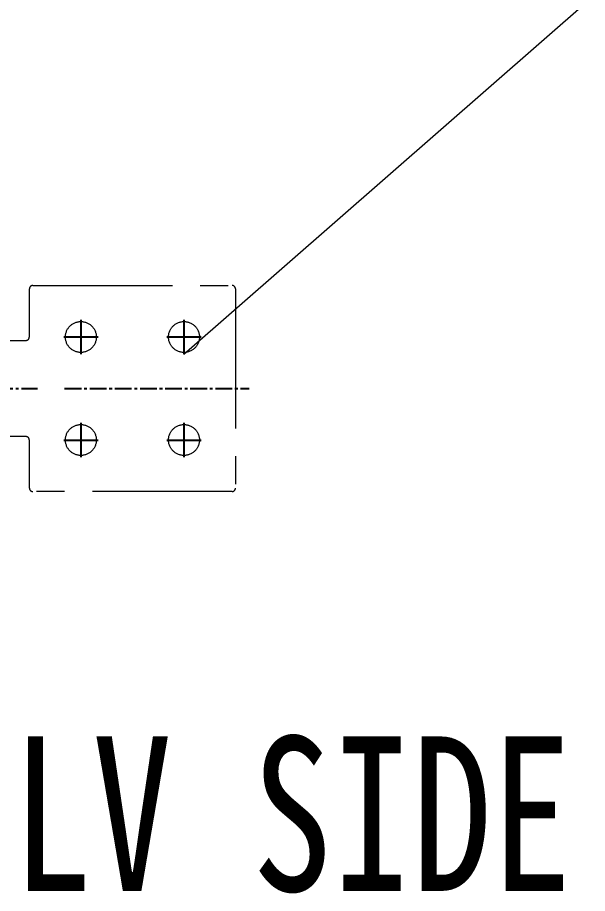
# Model space of a CAD drawing. Header units: millimetres. Extents: x 36873 to 51119, y -3533 to 6541.
# Drawn here: x 42580 to 42911, y 3956 to 4466 of the extents above; entities that cross this region are included whole.
import ezdxf

# ---------------------------------------------------------------- set-up
doc = ezdxf.new("R2010")
doc.units = ezdxf.units.MM
doc.header["$LTSCALE"] = 13
doc.linetypes.add('CENTER2', pattern=[1.125, 0.75, -0.125, 0.125, -0.125])
doc.linetypes.add('PTHANTOM2', pattern=[1.25, 0.625, -0.125, 0.125, -0.125, 0.125, -0.125])
doc.layers.add('2-0.13', color=3, linetype='Continuous', lineweight=13)
doc.layers.add('标注、文本', color=3, linetype='Continuous', lineweight=25)
doc.layers.add('ASHADE', color=6, linetype='Continuous')
doc.layers.add('细实线', color=2, linetype='Continuous')
doc.styles.add('11', font='')
doc.styles.get('11').set_extended_font_data('FangSong_GB2312')

msp = doc.modelspace()

# ---------------------------------------------------------------- linework, layer by layer
at = {"layer": '2-0.13'}
msp.add_line((42676.434, 4270.006), (43238.898, 4762.545), dxfattribs=at)
at = {"layer": 'ASHADE', "color": 130, "lineweight": -3}
for p, q in [((42616.434, 4290.006), (42616.434, 4270.006)), ((42676.434, 4290.006), (42676.434, 4270.006)), ((42606.434, 4280.006), (42626.434, 4280.006)), ((42666.434, 4280.006), (42686.434, 4280.006)), ((42616.434, 4230.006), (42616.434, 4210.006)), ((42676.434, 4230.006), (42676.434, 4210.006)), ((42606.434, 4220.006), (42626.434, 4220.006)), ((42666.434, 4220.006), (42686.434, 4220.006))]:
    msp.add_line(p, q, dxfattribs=at)
at = {"layer": '标注、文本', "color": 6, "linetype": 'PTHANTOM2', "lineweight": 0, "ltscale": 10}
msp.add_lwpolyline([(42586.434, 4220.006, 0.4142136), (42584.434, 4222.006), (42573.434, 4222.006), (42573.434, 4278.006), (42584.434, 4278.006, 0.4142136), (42586.434, 4280.006), (42586.434, 4308.006, -0.4142136), (42588.434, 4310.006), (42704.434, 4310.006, -0.4142136), (42706.434, 4308.006), (42706.434, 4192.006, -0.4142136), (42704.434, 4190.006), (42588.434, 4190.006, -0.4142136), (42586.434, 4192.006), (42586.434, 4220.006)], format="xyb", dxfattribs=at)
for centre in [(42616.434, 4280.006), (42676.434, 4280.006), (42616.434, 4220.006), (42676.434, 4220.006)]:
    msp.add_circle(centre, 9, dxfattribs=at)
at = {"layer": '细实线', "linetype": 'CENTER2'}
for p, q in [((42552.522, 4250.006), (42591.129, 4250.006)), ((42606.977, 4250.006), (42714.318, 4250.006))]:
    msp.add_line(p, q, dxfattribs=at)

# ---------------------------------------------------------------- texts
at = {"layer": '2-0.13', "style": '11', "width": 0.76}
msp.add_text('LV SIDE', height=90, dxfattribs=at).set_placement((42576.467, 3957.374))

doc.saveas('drawing.dxf')
